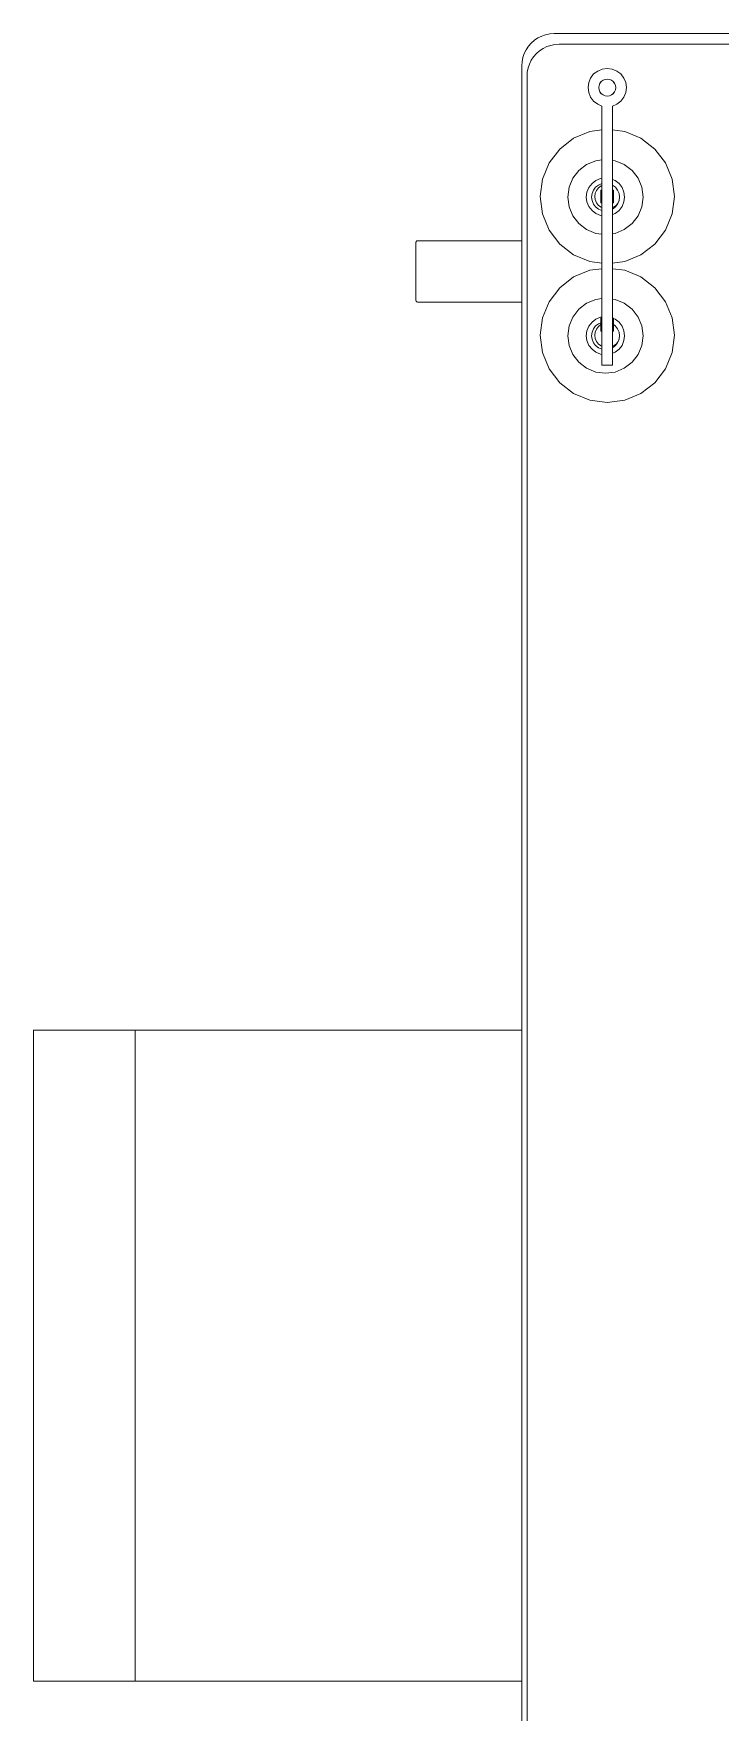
# Model space of a CAD drawing. Header units: metres. Extents: x 349075 to 349285, y 9281902 to 9282050.
# Drawn here: x 349108.184 to 349108.606, y 9281984.188 to 9281985.219 of the extents above; entities that cross this region are included whole.
import ezdxf

# ---------------------------------------------------------------- set-up
doc = ezdxf.new("R2010")
doc.units = ezdxf.units.M
doc.header["$LTSCALE"] = 0.25
doc.layers.add('ARQ-FONDO', color=253, linetype='CONTINUOUS', lineweight=9)

# ---------------------------------------------------------------- blocks, each defined once
blk = doc.blocks.new('maquina de coser')
at = {"layer": 'ARQ-FONDO', "lineweight": 0}
for p, q in [((-0.0199, 1.0375), (-0.4199, 1.0375)), ((0.4273, 0.864), (0.4274, 0.8641)), ((0.4273, 0.8636), (0.4273, 0.864)), ((0.4273, 0.8), (0.4273, 0.8636)), ((0.4274, 0.8641), (0.4275, 0.8644)), ((0.4275, 0.8644), (0.4277, 0.8647)), ((0.4277, 0.8647), (0.428, 0.8649)), ((0.428, 0.8649), (0.4283, 0.8651)), ((0.4283, 0.8651), (0.4286, 0.8651)), ((0.4286, 0.8651), (0.4638, 0.8651)), ((0.4641, 0.8651), (0.4638, 0.8651)), ((0.4644, 0.8649), (0.4641, 0.8651)), ((0.4647, 0.8647), (0.4644, 0.8649)), ((0.4649, 0.8644), (0.4647, 0.8647)), ((0.465, 0.8641), (0.4649, 0.8644)), ((0.4651, 0.864), (0.465, 0.8641)), ((0.4651, 0.8636), (0.4651, 0.864)), ((0.4651, 0.8), (0.4651, 0.8636)), ((0.4273, 0.8), (0.4273, 0.807)), ((0.4651, 0.8), (0.4651, 0.807)), ((0.5661, 0.7967), (-0.8815, 0.7967)), ((0.4651, 0.8), (-0.7388, 0.8)), ((0.4273, 0.8), (0.4651, 0.8)), ((0.5725, 0.8), (0.4651, 0.8)), ((0.5687, 0.7966), (0.5661, 0.7967)), ((0.5712, 0.7961), (0.5687, 0.7966)), ((0.5736, 0.7952), (0.5712, 0.7961)), ((0.575, 0.7998), (0.5725, 0.8)), ((0.5759, 0.7941), (0.5736, 0.7952)), ((0.5776, 0.7993), (0.575, 0.7998)), ((0.5801, 0.7985), (0.5776, 0.7993)), ((0.5824, 0.7973), (0.5801, 0.7985)), ((0.5846, 0.7959), (0.5824, 0.7973)), ((0.5865, 0.7942), (0.5846, 0.7959)), ((0.5882, 0.7922), (0.5865, 0.7942)), ((0.3863, 0.7832), (0.3963, 0.7873)), ((0.3963, 0.7873), (0.407, 0.7887)), ((0.407, 0.7887), (0.4177, 0.7873)), ((0.4177, 0.7873), (0.4276, 0.7832)), ((0.4716, 0.7832), (0.4815, 0.7873)), ((0.4815, 0.7873), (0.4922, 0.7887)), ((0.4922, 0.7887), (0.5029, 0.7873)), ((0.5029, 0.7873), (0.5129, 0.7832)), ((0.5781, 0.7927), (0.5759, 0.7941)), ((0.58, 0.791), (0.5781, 0.7927)), ((0.5817, 0.789), (0.58, 0.791)), ((0.5831, 0.7869), (0.5817, 0.789)), ((0.5843, 0.7846), (0.5831, 0.7869)), ((0.5851, 0.7821), (0.5843, 0.7846)), ((0.5897, 0.7901), (0.5882, 0.7922)), ((0.5908, 0.7877), (0.5897, 0.7901)), ((0.5916, 0.7853), (0.5908, 0.7877)), ((0.5922, 0.7827), (0.5916, 0.7853)), ((0.3712, 0.7681), (0.3778, 0.7766)), ((0.3778, 0.7766), (0.3863, 0.7832)), ((0.4276, 0.7832), (0.4362, 0.7766)), ((0.4362, 0.7766), (0.4428, 0.7681)), ((0.4564, 0.7681), (0.463, 0.7766)), ((0.463, 0.7766), (0.4716, 0.7832)), ((0.5129, 0.7832), (0.5214, 0.7766)), ((0.5214, 0.7766), (0.528, 0.7681)), ((0.5856, 0.7796), (0.5851, 0.7821)), ((0.5858, 0.777), (0.5856, 0.7796)), ((0.5858, 0.023), (0.5858, 0.777)), ((0.5923, 0.7801), (0.5922, 0.7827)), ((0.5923, 0.0199), (0.5923, 0.7801)), ((0.3671, 0.7581), (0.3712, 0.7681)), ((0.3867, 0.7601), (0.3904, 0.7648)), ((0.3904, 0.7648), (0.3952, 0.7685)), ((0.3952, 0.7685), (0.4007, 0.7708)), ((0.4007, 0.7708), (0.4067, 0.7716)), ((0.4067, 0.7716), (0.4127, 0.7708)), ((0.4127, 0.7708), (0.4182, 0.7685)), ((0.4182, 0.7685), (0.423, 0.7648)), ((0.423, 0.7648), (0.4267, 0.7601)), ((0.4428, 0.7681), (0.4469, 0.7581)), ((0.4523, 0.7581), (0.4564, 0.7681)), ((0.4719, 0.7601), (0.4756, 0.7648)), ((0.4756, 0.7648), (0.4804, 0.7685)), ((0.4804, 0.7685), (0.4859, 0.7708)), ((0.4859, 0.7708), (0.4919, 0.7716)), ((0.4919, 0.7716), (0.4979, 0.7708)), ((0.4979, 0.7708), (0.5034, 0.7685)), ((0.5034, 0.7685), (0.5082, 0.7648)), ((0.5082, 0.7648), (0.5119, 0.7601)), ((0.528, 0.7681), (0.5321, 0.7581)), ((0.3657, 0.7474), (0.3671, 0.7581)), ((0.3836, 0.7485), (0.3844, 0.7545)), ((0.3844, 0.7545), (0.3867, 0.7601)), ((0.3965, 0.7544), (0.3954, 0.7516)), ((0.3984, 0.7568), (0.3965, 0.7544)), ((0.4008, 0.7587), (0.3984, 0.7568)), ((0.3993, 0.7528), (0.4006, 0.7546)), ((0.4006, 0.7546), (0.4024, 0.7559)), ((0.4037, 0.7599), (0.4008, 0.7587)), ((0.4032, 0.754), (0.4016, 0.7528)), ((0.4024, 0.7559), (0.4045, 0.7568)), ((0.405, 0.7548), (0.4032, 0.754)), ((0.4067, 0.7603), (0.4037, 0.7599)), ((0.4045, 0.7568), (0.4067, 0.7571)), ((0.407, 0.7551), (0.405, 0.7548)), ((0.4097, 0.7599), (0.4067, 0.7603)), ((0.4067, 0.7571), (0.4089, 0.7568)), ((0.4089, 0.7548), (0.407, 0.7551)), ((0.4089, 0.7568), (0.411, 0.7559)), ((0.4108, 0.754), (0.4089, 0.7548)), ((0.4126, 0.7587), (0.4097, 0.7599)), ((0.4124, 0.7528), (0.4108, 0.754)), ((0.4128, 0.7546), (0.411, 0.7559)), ((0.415, 0.7568), (0.4126, 0.7587)), ((0.4141, 0.7528), (0.4128, 0.7546)), ((0.4169, 0.7544), (0.415, 0.7568)), ((0.4181, 0.7516), (0.4169, 0.7544)), ((0.4267, 0.7601), (0.429, 0.7545)), ((0.429, 0.7545), (0.4295, 0.7507)), ((0.4469, 0.7581), (0.4479, 0.7507)), ((0.4513, 0.7507), (0.4523, 0.7581)), ((0.4691, 0.7507), (0.4696, 0.7545)), ((0.4696, 0.7545), (0.4719, 0.7601)), ((0.4817, 0.7544), (0.4805, 0.7516)), ((0.4836, 0.7568), (0.4817, 0.7544)), ((0.486, 0.7587), (0.4836, 0.7568)), ((0.4845, 0.7528), (0.4858, 0.7546)), ((0.4858, 0.7546), (0.4876, 0.7559)), ((0.4889, 0.7599), (0.486, 0.7587)), ((0.4884, 0.754), (0.4868, 0.7528)), ((0.4876, 0.7559), (0.4897, 0.7568)), ((0.4903, 0.7548), (0.4884, 0.754)), ((0.4919, 0.7603), (0.4889, 0.7599)), ((0.4897, 0.7568), (0.4919, 0.7571)), ((0.4922, 0.7551), (0.4903, 0.7548)), ((0.4949, 0.7599), (0.4919, 0.7603)), ((0.4919, 0.7571), (0.4941, 0.7568)), ((0.4942, 0.7548), (0.4922, 0.7551)), ((0.4941, 0.7568), (0.4962, 0.7559)), ((0.496, 0.754), (0.4942, 0.7548)), ((0.4978, 0.7587), (0.4949, 0.7599)), ((0.4976, 0.7528), (0.496, 0.754)), ((0.498, 0.7546), (0.4962, 0.7559)), ((0.5002, 0.7568), (0.4978, 0.7587)), ((0.4993, 0.7528), (0.498, 0.7546)), ((0.5021, 0.7544), (0.5002, 0.7568)), ((0.5033, 0.7516), (0.5021, 0.7544)), ((0.5119, 0.7601), (0.5142, 0.7545)), ((0.5142, 0.7545), (0.5147, 0.7507)), ((0.5321, 0.7581), (0.5331, 0.7507)), ((0.5489, 0.7533), (0.5478, 0.7507)), ((0.5508, 0.7558), (0.5489, 0.7533)), ((0.5532, 0.7577), (0.5508, 0.7558)), ((0.5561, 0.7588), (0.5532, 0.7577)), ((0.5591, 0.7592), (0.5561, 0.7588)), ((0.5622, 0.7588), (0.5591, 0.7592)), ((0.565, 0.7577), (0.5622, 0.7588)), ((0.5675, 0.7558), (0.565, 0.7577)), ((0.5693, 0.7533), (0.5675, 0.7558)), ((0.5705, 0.7505), (0.5693, 0.7533)), ((0.3671, 0.7367), (0.3657, 0.7474)), ((0.3844, 0.7425), (0.3836, 0.7485)), ((0.3886, 0.7507), (0.3886, 0.7442)), ((0.3952, 0.7507), (0.3886, 0.7507)), ((0.3886, 0.7442), (0.3959, 0.7442)), ((0.3954, 0.7516), (0.3952, 0.7507)), ((0.3984, 0.7507), (0.3952, 0.7507)), ((0.3959, 0.7442), (0.3965, 0.7426)), ((0.3959, 0.7442), (0.3993, 0.7442)), ((0.3965, 0.7426), (0.3984, 0.7402)), ((0.3984, 0.7507), (0.3993, 0.7528)), ((0.3984, 0.7507), (0.3984, 0.7507)), ((0.4002, 0.7507), (0.3984, 0.7507)), ((0.3993, 0.7442), (0.4006, 0.7424)), ((0.3993, 0.7442), (0.4002, 0.7442)), ((0.4004, 0.7512), (0.4002, 0.7507)), ((0.4096, 0.7507), (0.4002, 0.7507)), ((0.4002, 0.7442), (0.4004, 0.7436)), ((0.4002, 0.7442), (0.4096, 0.7442)), ((0.4016, 0.7528), (0.4004, 0.7512)), ((0.4004, 0.7436), (0.4016, 0.742)), ((0.4096, 0.7507), (0.4096, 0.7514)), ((0.4096, 0.7514), (0.4135, 0.7514)), ((0.4096, 0.7507), (0.4175, 0.7507)), ((0.4096, 0.7442), (0.4096, 0.7435)), ((0.4175, 0.7442), (0.4096, 0.7442)), ((0.4096, 0.7435), (0.4135, 0.7435)), ((0.4135, 0.7514), (0.4124, 0.7528)), ((0.4125, 0.7423), (0.4135, 0.7435)), ((0.4128, 0.7424), (0.4136, 0.7435)), ((0.4147, 0.7514), (0.4135, 0.7514)), ((0.4136, 0.7435), (0.4135, 0.7435)), ((0.4136, 0.7435), (0.4172, 0.7435)), ((0.4147, 0.7514), (0.4141, 0.7528)), ((0.4147, 0.7514), (0.4175, 0.7514)), ((0.415, 0.7402), (0.4169, 0.7426)), ((0.4169, 0.7426), (0.4172, 0.7435)), ((0.4175, 0.7435), (0.4172, 0.7435)), ((0.4173, 0.7437), (0.4175, 0.744)), ((0.4175, 0.7507), (0.4175, 0.7514)), ((0.4182, 0.7507), (0.4175, 0.7507)), ((0.4175, 0.7442), (0.4175, 0.744)), ((0.4175, 0.744), (0.4175, 0.7442)), ((0.4175, 0.7442), (0.4175, 0.7442)), ((0.4175, 0.7442), (0.4292, 0.7442)), ((0.4175, 0.744), (0.4175, 0.7435)), ((0.4182, 0.7507), (0.4181, 0.7516)), ((0.4295, 0.7507), (0.4182, 0.7507)), ((0.4292, 0.7442), (0.429, 0.7425)), ((0.4292, 0.7442), (0.4479, 0.7442)), ((0.4479, 0.7507), (0.4295, 0.7507)), ((0.4479, 0.7442), (0.4469, 0.7367)), ((0.4513, 0.7507), (0.4479, 0.7507)), ((0.4479, 0.7442), (0.4513, 0.7442)), ((0.4691, 0.7507), (0.4513, 0.7507)), ((0.4523, 0.7367), (0.4513, 0.7442)), ((0.4513, 0.7442), (0.4694, 0.7442)), ((0.4804, 0.7507), (0.4691, 0.7507)), ((0.4696, 0.7425), (0.4694, 0.7442)), ((0.4694, 0.7442), (0.4811, 0.7442)), ((0.4805, 0.7516), (0.4804, 0.7507)), ((0.4836, 0.7507), (0.4804, 0.7507)), ((0.4811, 0.7442), (0.4817, 0.7426)), ((0.4811, 0.7442), (0.4845, 0.7442)), ((0.4817, 0.7426), (0.4836, 0.7402)), ((0.4836, 0.7507), (0.4845, 0.7528)), ((0.4836, 0.7507), (0.4836, 0.7507)), ((0.4854, 0.7507), (0.4836, 0.7507)), ((0.4845, 0.7442), (0.4858, 0.7424)), ((0.4845, 0.7442), (0.4854, 0.7442)), ((0.4856, 0.7512), (0.4854, 0.7507)), ((0.4883, 0.7507), (0.4854, 0.7507)), ((0.4854, 0.7442), (0.4856, 0.7436)), ((0.4854, 0.7442), (0.4883, 0.7442)), ((0.4868, 0.7528), (0.4856, 0.7512)), ((0.4856, 0.7436), (0.4868, 0.742)), ((0.4883, 0.7507), (0.4883, 0.7514)), ((0.4962, 0.7514), (0.4883, 0.7514)), ((0.4883, 0.7507), (0.4962, 0.7507)), ((0.4883, 0.7442), (0.4883, 0.7435)), ((0.4962, 0.7442), (0.4883, 0.7442)), ((0.4883, 0.7435), (0.4962, 0.7435)), ((0.4962, 0.7507), (0.4962, 0.7514)), ((0.499, 0.7507), (0.4962, 0.7507)), ((0.4962, 0.7442), (0.4962, 0.7435)), ((0.4962, 0.7442), (0.499, 0.7442)), ((0.4988, 0.7512), (0.4976, 0.7528)), ((0.4979, 0.7424), (0.4988, 0.7436)), ((0.498, 0.7424), (0.4993, 0.7442)), ((0.499, 0.7507), (0.4988, 0.7512)), ((0.4988, 0.7436), (0.499, 0.7442)), ((0.5002, 0.7507), (0.499, 0.7507)), ((0.499, 0.7442), (0.4993, 0.7442)), ((0.5002, 0.7507), (0.4993, 0.7528)), ((0.4993, 0.7442), (0.5027, 0.7442)), ((0.5002, 0.7507), (0.5002, 0.7507)), ((0.5034, 0.7507), (0.5002, 0.7507)), ((0.5002, 0.7402), (0.5021, 0.7426)), ((0.5021, 0.7426), (0.5027, 0.7442)), ((0.5027, 0.7442), (0.5144, 0.7442)), ((0.5034, 0.7507), (0.5033, 0.7516)), ((0.5147, 0.7507), (0.5034, 0.7507)), ((0.5144, 0.7442), (0.5142, 0.7425)), ((0.5144, 0.7442), (0.5331, 0.7442)), ((0.5331, 0.7507), (0.5147, 0.7507)), ((0.5331, 0.7442), (0.5321, 0.7367)), ((0.5478, 0.7507), (0.5331, 0.7507)), ((0.5331, 0.7442), (0.5478, 0.7442)), ((0.5478, 0.7442), (0.5489, 0.7415)), ((0.5541, 0.7488), (0.5539, 0.7474)), ((0.5541, 0.7488), (0.5539, 0.7474)), ((0.5539, 0.7474), (0.5541, 0.7461)), ((0.5539, 0.7474), (0.5541, 0.7461)), ((0.5546, 0.75), (0.5541, 0.7488)), ((0.5546, 0.75), (0.5541, 0.7488)), ((0.5541, 0.7461), (0.5546, 0.7448)), ((0.5541, 0.7461), (0.5546, 0.7448)), ((0.5554, 0.7511), (0.5546, 0.75)), ((0.5555, 0.7511), (0.5546, 0.75)), ((0.5546, 0.7448), (0.5554, 0.7437)), ((0.5546, 0.7448), (0.5555, 0.7437)), ((0.5565, 0.752), (0.5554, 0.7511)), ((0.5554, 0.7437), (0.5565, 0.7429)), ((0.5565, 0.7519), (0.5555, 0.7511)), ((0.5555, 0.7437), (0.5565, 0.7429)), ((0.5578, 0.7525), (0.5565, 0.752)), ((0.5578, 0.7525), (0.5565, 0.7519)), ((0.5565, 0.7429), (0.5578, 0.7424)), ((0.5565, 0.7429), (0.5578, 0.7424)), ((0.5591, 0.7527), (0.5578, 0.7525)), ((0.5592, 0.7526), (0.5578, 0.7525)), ((0.5605, 0.7525), (0.5591, 0.7527)), ((0.5605, 0.7525), (0.5592, 0.7526)), ((0.5617, 0.752), (0.5605, 0.7525)), ((0.5618, 0.7519), (0.5605, 0.7525)), ((0.5605, 0.7424), (0.5617, 0.7429)), ((0.5605, 0.7424), (0.5618, 0.7429)), ((0.5628, 0.7511), (0.5617, 0.752)), ((0.5617, 0.7429), (0.5628, 0.7437)), ((0.5628, 0.7511), (0.5618, 0.7519)), ((0.5618, 0.7429), (0.5628, 0.7437)), ((0.5637, 0.75), (0.5628, 0.7511)), ((0.5628, 0.7511), (0.5628, 0.7511)), ((0.5628, 0.7437), (0.5637, 0.7448)), ((0.5628, 0.7437), (0.5628, 0.7437)), ((0.5642, 0.7488), (0.5637, 0.75)), ((0.5637, 0.75), (0.5637, 0.75)), ((0.5637, 0.7448), (0.5642, 0.7461)), ((0.5637, 0.7448), (0.5637, 0.7448)), ((0.5642, 0.7488), (0.5644, 0.7474)), ((0.5642, 0.7461), (0.5644, 0.7474)), ((0.5693, 0.7415), (0.5705, 0.7444)), ((0.5709, 0.7474), (0.5705, 0.7505)), ((0.5705, 0.7444), (0.5709, 0.7474)), ((0.3712, 0.7268), (0.3671, 0.7367)), ((0.3867, 0.737), (0.3844, 0.7425)), ((0.3904, 0.7322), (0.3867, 0.737)), ((0.3984, 0.7402), (0.4008, 0.7383)), ((0.4006, 0.7424), (0.4024, 0.7411)), ((0.4008, 0.7383), (0.4037, 0.7372)), ((0.4016, 0.742), (0.4032, 0.7408)), ((0.4024, 0.7411), (0.4045, 0.7402)), ((0.4032, 0.7408), (0.4047, 0.7402)), ((0.4037, 0.7372), (0.4067, 0.7368)), ((0.4045, 0.7402), (0.4047, 0.7402)), ((0.4047, 0.7402), (0.4067, 0.7399)), ((0.4067, 0.7399), (0.4089, 0.7402)), ((0.4067, 0.7368), (0.4097, 0.7372)), ((0.4089, 0.7402), (0.411, 0.7411)), ((0.4097, 0.7372), (0.4126, 0.7383)), ((0.411, 0.7411), (0.4125, 0.7423)), ((0.4125, 0.7423), (0.4128, 0.7424)), ((0.4126, 0.7383), (0.415, 0.7402)), ((0.4267, 0.737), (0.423, 0.7322)), ((0.429, 0.7425), (0.4267, 0.737)), ((0.4469, 0.7367), (0.4428, 0.7268)), ((0.4564, 0.7268), (0.4523, 0.7367)), ((0.4719, 0.737), (0.4696, 0.7425)), ((0.4756, 0.7322), (0.4719, 0.737)), ((0.4836, 0.7402), (0.486, 0.7383)), ((0.4858, 0.7424), (0.4876, 0.7411)), ((0.486, 0.7383), (0.4889, 0.7372)), ((0.4868, 0.742), (0.4884, 0.7408)), ((0.4876, 0.7411), (0.4897, 0.7402)), ((0.4884, 0.7408), (0.49, 0.7402)), ((0.4889, 0.7372), (0.4919, 0.7368)), ((0.4897, 0.7402), (0.49, 0.7402)), ((0.49, 0.7402), (0.4919, 0.7399)), ((0.4919, 0.7399), (0.4941, 0.7402)), ((0.4919, 0.7368), (0.4949, 0.7372)), ((0.4941, 0.7402), (0.4962, 0.7411)), ((0.4949, 0.7372), (0.4978, 0.7383)), ((0.4962, 0.7411), (0.4979, 0.7424)), ((0.4978, 0.7383), (0.5002, 0.7402)), ((0.4979, 0.7424), (0.498, 0.7424)), ((0.5119, 0.737), (0.5082, 0.7322)), ((0.5142, 0.7425), (0.5119, 0.737)), ((0.5321, 0.7367), (0.528, 0.7268)), ((0.5489, 0.7415), (0.5508, 0.7391)), ((0.5508, 0.7391), (0.5532, 0.7372)), ((0.5532, 0.7372), (0.5561, 0.736)), ((0.5561, 0.736), (0.5591, 0.7356)), ((0.5578, 0.7424), (0.5591, 0.7422)), ((0.5578, 0.7424), (0.5592, 0.7422)), ((0.5591, 0.7422), (0.5605, 0.7424)), ((0.5591, 0.7356), (0.5622, 0.736)), ((0.5592, 0.7422), (0.5605, 0.7424)), ((0.5622, 0.736), (0.565, 0.7372)), ((0.565, 0.7372), (0.5675, 0.7391)), ((0.5675, 0.7391), (0.5693, 0.7415)), ((0.3778, 0.7182), (0.3712, 0.7268)), ((0.3952, 0.7285), (0.3904, 0.7322)), ((0.4007, 0.7262), (0.3952, 0.7285)), ((0.4067, 0.7254), (0.4007, 0.7262)), ((0.4127, 0.7262), (0.4067, 0.7254)), ((0.4182, 0.7285), (0.4127, 0.7262)), ((0.423, 0.7322), (0.4182, 0.7285)), ((0.4428, 0.7268), (0.4362, 0.7182)), ((0.463, 0.7182), (0.4564, 0.7268)), ((0.4804, 0.7285), (0.4756, 0.7322)), ((0.4859, 0.7262), (0.4804, 0.7285)), ((0.4919, 0.7254), (0.4859, 0.7262)), ((0.4979, 0.7262), (0.4919, 0.7254)), ((0.5034, 0.7285), (0.4979, 0.7262)), ((0.5082, 0.7322), (0.5034, 0.7285)), ((0.528, 0.7268), (0.5214, 0.7182)), ((0.3863, 0.7117), (0.3778, 0.7182)), ((0.4362, 0.7182), (0.4276, 0.7117)), ((0.4716, 0.7117), (0.463, 0.7182)), ((0.5214, 0.7182), (0.5129, 0.7117)), ((0.3963, 0.7075), (0.3863, 0.7117)), ((0.407, 0.7061), (0.3963, 0.7075)), ((0.4177, 0.7075), (0.407, 0.7061)), ((0.4276, 0.7117), (0.4177, 0.7075)), ((0.4815, 0.7075), (0.4716, 0.7117)), ((0.4922, 0.7061), (0.4815, 0.7075)), ((0.5029, 0.7075), (0.4922, 0.7061)), ((0.5129, 0.7117), (0.5029, 0.7075))]:
    blk.add_line(p, q, dxfattribs=at)
blk.add_lwpolyline([(-0.0199, 0.8), (-0.0199, 1.1), (-0.4199, 1.1), (-0.4199, 0.8)], dxfattribs=at)
blk = doc.blocks.new('bloque pg edf 04')
at = {"layer": 'ARQ-FONDO', "lineweight": 5, "rotation": 90}
blk.add_blockref('maquina de coser', (-5.3056, 32.5522, 20.5486), dxfattribs=at)

msp = doc.modelspace()

# ---------------------------------------------------------------- block references
at = {"layer": 'ARQ-FONDO', "lineweight": 5}
msp.add_blockref('bloque pg edf 04', (349114.5897, 9281952.0745), dxfattribs=at)

doc.saveas('drawing.dxf')
